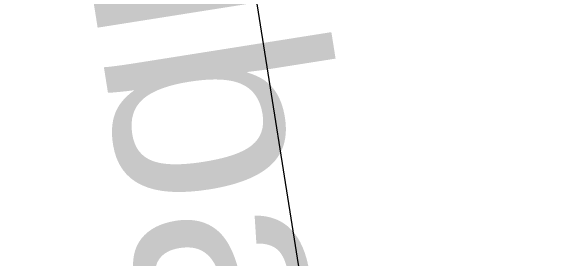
# Model space of a CAD drawing. Header units: metres. Extents: x 662613 to 666742, y 2728069 to 2732733.
# Drawn here: x 664792.5 to 664797.109, y 2729718.152 to 2729720.194 of the extents above; entities that cross this region are included whole.
import ezdxf
from ezdxf.enums import TextEntityAlignment as Align

# ---------------------------------------------------------------- set-up
doc = ezdxf.new("R2010")
doc.units = ezdxf.units.M
doc.header["$MEASUREMENT"] = 0
doc.layers.add('DQ_Road_Name', color=252, linetype='Continuous', lineweight=18)
doc.layers.add('Xref_DQ_MasterPlan_2024$0$DQ_ROADS', color=8, linetype='Continuous', lineweight=13)
doc.styles.add('DQ_Plot_No', font='arial.ttf', dxfattribs={"height": 3})

# ---------------------------------------------------------------- blocks, each defined once
blk = doc.blocks.new('Xref_DQ_MasterPlan_2024$0$DQ_Roads_')
at = {"layer": 'Xref_DQ_MasterPlan_2024$0$DQ_ROADS'}
blk.add_lwpolyline([(664788.8154, 2729756.3614), (664808.629, 2729631.0375)], dxfattribs=at)
blk = doc.blocks.new('Xref_DQ_MasterPlan_2024')
blk.add_blockref('Xref_DQ_MasterPlan_2024$0$DQ_Roads_', (0, 0))

msp = doc.modelspace()

# ---------------------------------------------------------------- block references
msp.add_blockref('Xref_DQ_MasterPlan_2024', (0, 0))

# ---------------------------------------------------------------- texts
at = {"layer": 'DQ_Road_Name', "style": 'DQ_Plot_No'}
msp.add_text('Albarah Street', height=1.8, rotation=279, dxfattribs=at).set_placement((664794.1452, 2729714.1625), align=Align.CENTER)

doc.saveas('drawing.dxf')
